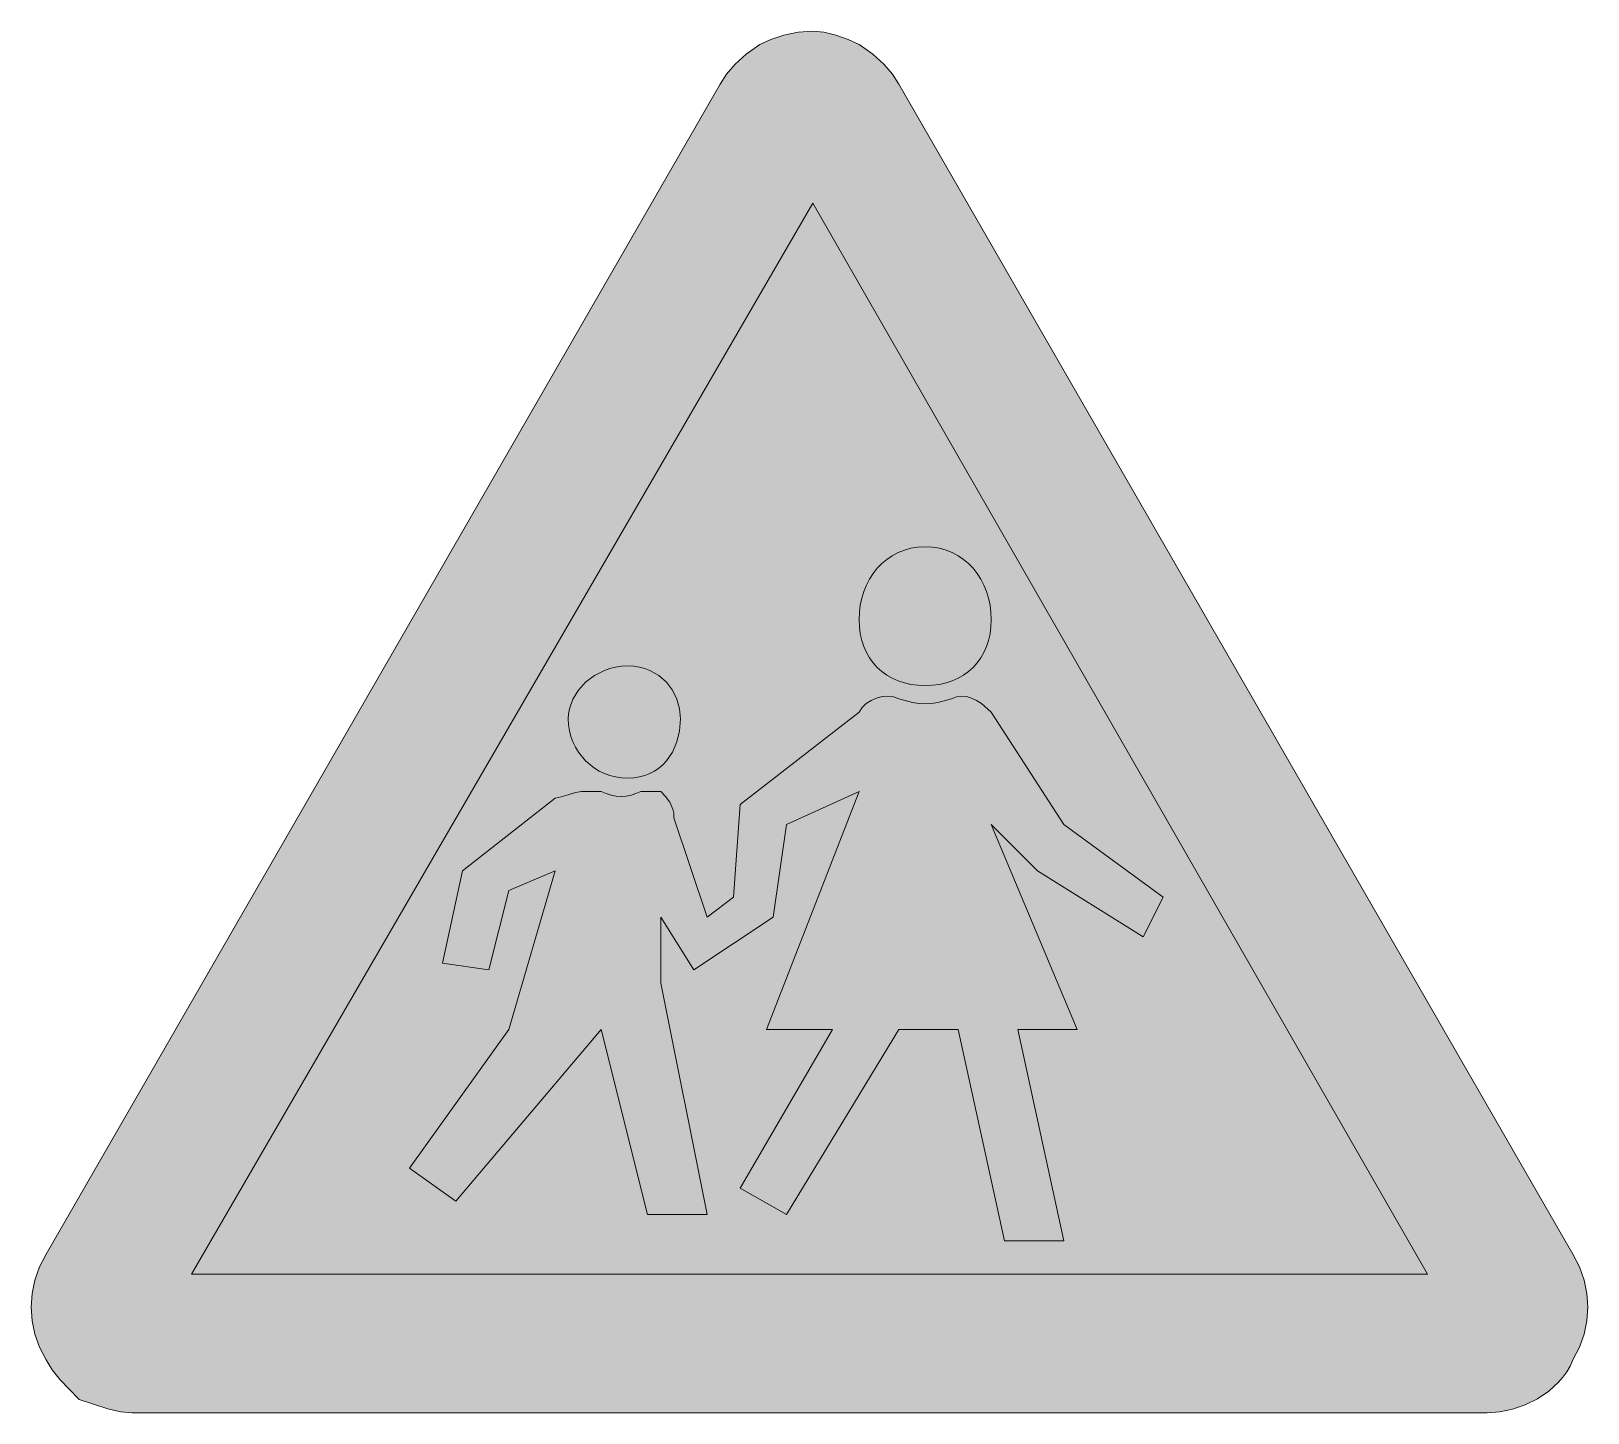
# Model space of a CAD drawing. Header units: metres. Extents: x 142 to 425, y 9 to 260.
import ezdxf

# ---------------------------------------------------------------- set-up
doc = ezdxf.new("R2010")
doc.units = ezdxf.units.M
for name, color, linetype, true_color in [('FILL_BLACK_000000', 7, 'Continuous', 0x000000), ('FILL_RED_FF0000', 7, 'Continuous', 0xff0000), ('FILL_WHITE_FFFFFF', 7, 'Continuous', 0xffffff)]:
    doc.layers.add(name, color=color, linetype=linetype, true_color=true_color)

msp = doc.modelspace()

# ---------------------------------------------------------------- hatches: boundary and pattern name
at = {"layer": 'FILL_BLACK_000000', "true_color": 0x000000}
h = msp.add_hatch(color=7, dxfattribs=at)
h.dxf.hatch_style = 1
h.paths.add_polyline_path([(316.35, 152.04), (316.19, 150.78), (315.92, 149.58), (315.55, 148.45), (315.08, 147.39), (314.51, 146.4), (313.85, 145.49), (313.11, 144.66), (312.28, 143.92), (311.37, 143.26), (310.38, 142.69), (309.32, 142.22), (308.19, 141.85), (306.99, 141.58), (305.73, 141.42), (304.41, 141.36), (303.09, 141.42), (301.83, 141.58), (300.63, 141.85), (299.5, 142.22), (298.44, 142.69), (297.45, 143.26), (296.54, 143.92), (295.71, 144.66), (294.97, 145.49), (294.31, 146.4), (293.74, 147.39), (293.27, 148.45), (292.9, 149.58), (292.63, 150.78), (292.47, 152.04), (292.41, 153.36), (292.47, 154.69), (292.63, 155.99), (292.9, 157.25), (293.27, 158.46), (293.74, 159.61), (294.31, 160.7), (294.97, 161.72), (295.71, 162.66), (296.54, 163.52), (297.45, 164.28), (298.44, 164.95), (299.5, 165.51), (300.63, 165.96), (301.83, 166.29), (303.09, 166.49), (304.41, 166.56), (305.73, 166.49), (306.99, 166.29), (308.19, 165.96), (309.32, 165.51), (310.38, 164.95), (311.37, 164.28), (312.28, 163.52), (313.11, 162.66), (313.85, 161.72), (314.51, 160.7), (315.08, 159.61), (315.55, 158.46), (315.92, 157.25), (316.19, 155.99), (316.35, 154.69), (316.41, 153.36), (316.35, 152.04)])
h = msp.add_hatch(color=7, dxfattribs=at)
h.dxf.hatch_style = 1
h.paths.add_polyline_path([(259.84, 133.17), (259.35, 131.14), (258.55, 129.31), (257.46, 127.71), (256.81, 127.01), (256.08, 126.4), (255.3, 125.86), (254.44, 125.4), (253.52, 125.04), (252.55, 124.78), (251.51, 124.62), (250.41, 124.56), (249.3, 124.62), (248.22, 124.78), (247.19, 125.04), (246.19, 125.4), (245.25, 125.86), (244.36, 126.4), (242.76, 127.71), (241.45, 129.31), (240.91, 130.2), (240.45, 131.14), (240.09, 132.14), (239.83, 133.17), (239.67, 134.25), (239.61, 135.36), (239.67, 136.26), (239.83, 137.15), (240.45, 138.88), (241.45, 140.51), (242.76, 141.96), (244.36, 143.19), (246.19, 144.13), (247.19, 144.49), (248.22, 144.74), (249.3, 144.9), (250.41, 144.96), (251.51, 144.9), (252.55, 144.74), (253.52, 144.49), (254.44, 144.13), (256.08, 143.19), (257.46, 141.96), (258.55, 140.51), (259.35, 138.88), (259.84, 137.15), (260.01, 135.36), (259.84, 133.17)])
h = msp.add_hatch(color=7, dxfattribs=at)
h.dxf.hatch_style = 1
h.paths.add_polyline_path([(329.61, 40.56), (318.81, 40.56), (310.41, 78.96), (299.61, 78.96), (279.21, 45.36), (270.81, 50.16), (287.61, 78.96), (275.61, 78.96), (292.41, 122.16), (279.21, 116.16), (276.81, 99.36), (262.41, 89.76), (256.41, 99.36), (256.41, 87.36), (264.81, 45.36), (254.01, 45.36), (245.61, 78.96), (219.21, 47.76), (210.81, 53.76), (228.81, 78.96), (237.21, 107.76), (228.81, 104.16), (225.21, 89.76), (216.81, 90.96), (220.41, 107.76), (237.21, 120.96), (238.3, 121.15), (239.61, 121.56), (240.92, 121.97), (242.01, 122.16), (245.61, 122.16), (246.51, 121.77), (247.41, 121.48), (248.31, 121.32), (249.21, 121.26), (250.11, 121.32), (251.01, 121.48), (251.91, 121.77), (252.81, 122.16), (256.41, 122.16), (257.29, 121.24), (258.06, 120.21), (258.6, 118.95), (258.76, 118.21), (258.81, 117.36), (264.81, 99.36), (269.61, 102.96), (270.81, 119.76), (292.41, 136.56), (292.97, 137.4), (293.7, 138.12), (294.58, 138.69), (295.56, 139.11), (296.59, 139.36), (297.64, 139.43), (298.66, 139.3), (299.61, 138.96), (302.12, 138.28), (303.28, 138.12), (304.41, 138.06), (305.54, 138.12), (306.7, 138.28), (309.21, 138.96), (310.11, 139.3), (311.01, 139.43), (311.91, 139.36), (312.81, 139.11), (313.71, 138.69), (314.61, 138.12), (316.41, 136.56), (329.61, 116.16), (347.61, 102.96), (344.01, 95.76), (324.81, 107.76), (316.41, 116.16), (332.01, 78.96), (321.21, 78.96), (329.61, 40.56)])
at = {"layer": 'FILL_RED_FF0000', "true_color": 0xff0000}
h = msp.add_hatch(color=7, dxfattribs=at)
h.dxf.hatch_style = 1
h.paths.add_polyline_path([(423.19, 35.86), (424.03, 33.47), (424.54, 31.03), (424.71, 28.56), (424.54, 26.09), (424.03, 23.65), (423.19, 21.26), (422.01, 18.96), (421.51, 17.86), (420.9, 16.82), (420.19, 15.85), (419.4, 14.93), (417.6, 13.29), (415.56, 11.91), (413.35, 10.82), (411.04, 10.02), (408.7, 9.53), (406.41, 9.36), (160.41, 9.36), (158.4, 9.57), (156.06, 10.11), (150.81, 11.76), (147.36, 15.36), (145.92, 17.16), (144.81, 18.96), (143.63, 21.26), (142.78, 23.65), (142.28, 26.09), (142.11, 28.56), (142.28, 31.03), (142.78, 33.47), (143.63, 35.86), (144.81, 38.16), (267.21, 250.56), (268.33, 252.36), (269.91, 254.16), (271.93, 255.96), (274.41, 257.76), (276.42, 258.64), (278.76, 259.41), (281.33, 259.95), (284.01, 260.16), (286, 259.95), (288.21, 259.41), (290.42, 258.64), (292.41, 257.76), (294.88, 255.96), (296.91, 254.16), (298.48, 252.36), (299.61, 250.56), (422.01, 38.16), (423.19, 35.86)])
at = {"layer": 'FILL_WHITE_FFFFFF', "true_color": 0xffffff}
h = msp.add_hatch(color=7, dxfattribs=at)
h.dxf.hatch_style = 1
h.paths.add_polyline_path([(284.01, 228.96), (395.61, 34.56), (171.21, 34.56), (284.01, 228.96)])

# ---------------------------------------------------------------- linework, layer by layer
at = {"layer": 'FILL_BLACK_000000', "lineweight": 0, "true_color": 0x000000}
for points in [[(316.35, 152.04), (316.19, 150.78), (315.92, 149.58), (315.55, 148.45), (315.08, 147.39), (314.51, 146.4), (313.85, 145.49), (313.11, 144.66), (312.28, 143.92), (311.37, 143.26), (310.38, 142.69), (309.32, 142.22), (308.19, 141.85), (306.99, 141.58), (305.73, 141.42), (304.41, 141.36), (303.09, 141.42), (301.83, 141.58), (300.63, 141.85), (299.5, 142.22), (298.44, 142.69), (297.45, 143.26), (296.54, 143.92), (295.71, 144.66), (294.97, 145.49), (294.31, 146.4), (293.74, 147.39), (293.27, 148.45), (292.9, 149.58), (292.63, 150.78), (292.47, 152.04), (292.41, 153.36), (292.47, 154.69), (292.63, 155.99), (292.9, 157.25), (293.27, 158.46), (293.74, 159.61), (294.31, 160.7), (294.97, 161.72), (295.71, 162.66), (296.54, 163.52), (297.45, 164.28), (298.44, 164.95), (299.5, 165.51), (300.63, 165.96), (301.83, 166.29), (303.09, 166.49), (304.41, 166.56), (305.73, 166.49), (306.99, 166.29), (308.19, 165.96), (309.32, 165.51), (310.38, 164.95), (311.37, 164.28), (312.28, 163.52), (313.11, 162.66), (313.85, 161.72), (314.51, 160.7), (315.08, 159.61), (315.55, 158.46), (315.92, 157.25), (316.19, 155.99), (316.35, 154.69), (316.41, 153.36)], [(259.84, 133.17), (259.35, 131.14), (258.55, 129.31), (257.46, 127.71), (256.81, 127.01), (256.08, 126.4), (255.3, 125.86), (254.44, 125.4), (253.52, 125.04), (252.55, 124.78), (251.51, 124.62), (250.41, 124.56), (249.3, 124.62), (248.22, 124.78), (247.19, 125.04), (246.19, 125.4), (245.25, 125.86), (244.36, 126.4), (242.76, 127.71), (241.45, 129.31), (240.91, 130.2), (240.45, 131.14), (240.09, 132.14), (239.83, 133.17), (239.67, 134.25), (239.61, 135.36), (239.67, 136.26), (239.83, 137.15), (240.45, 138.88), (241.45, 140.51), (242.76, 141.96), (244.36, 143.19), (246.19, 144.13), (247.19, 144.49), (248.22, 144.74), (249.3, 144.9), (250.41, 144.96), (251.51, 144.9), (252.55, 144.74), (253.52, 144.49), (254.44, 144.13), (256.08, 143.19), (257.46, 141.96), (258.55, 140.51), (259.35, 138.88), (259.84, 137.15), (260.01, 135.36)], [(329.61, 40.56), (318.81, 40.56), (310.41, 78.96), (299.61, 78.96), (279.21, 45.36), (270.81, 50.16), (287.61, 78.96), (275.61, 78.96), (292.41, 122.16), (279.21, 116.16), (276.81, 99.36), (262.41, 89.76), (256.41, 99.36), (256.41, 87.36), (264.81, 45.36), (254.01, 45.36), (245.61, 78.96), (219.21, 47.76), (210.81, 53.76), (228.81, 78.96), (237.21, 107.76), (228.81, 104.16), (225.21, 89.76), (216.81, 90.96), (220.41, 107.76), (237.21, 120.96), (238.3, 121.15), (239.61, 121.56), (240.92, 121.97), (242.01, 122.16), (245.61, 122.16), (246.51, 121.77), (247.41, 121.48), (248.31, 121.32), (249.21, 121.26), (250.11, 121.32), (251.01, 121.48), (251.91, 121.77), (252.81, 122.16), (256.41, 122.16), (257.29, 121.24), (258.06, 120.21), (258.6, 118.95), (258.76, 118.21), (258.81, 117.36), (264.81, 99.36), (269.61, 102.96), (270.81, 119.76), (292.41, 136.56), (292.97, 137.4), (293.7, 138.12), (294.58, 138.69), (295.56, 139.11), (296.59, 139.36), (297.64, 139.43), (298.66, 139.3), (299.61, 138.96), (302.12, 138.28), (303.28, 138.12), (304.41, 138.06), (305.54, 138.12), (306.7, 138.28), (309.21, 138.96), (310.11, 139.3), (311.01, 139.43), (311.91, 139.36), (312.81, 139.11), (313.71, 138.69), (314.61, 138.12), (316.41, 136.56), (329.61, 116.16), (347.61, 102.96), (344.01, 95.76), (324.81, 107.76), (316.41, 116.16), (332.01, 78.96), (321.21, 78.96)]]:
    msp.add_lwpolyline(points, close=True, dxfattribs=at)
at = {"layer": 'FILL_RED_FF0000', "lineweight": 0, "true_color": 0xff0000}
msp.add_lwpolyline([(423.19, 35.86), (424.03, 33.47), (424.54, 31.03), (424.71, 28.56), (424.54, 26.09), (424.03, 23.65), (423.19, 21.26), (422.01, 18.96), (421.51, 17.86), (420.9, 16.82), (420.19, 15.85), (419.4, 14.93), (417.6, 13.29), (415.56, 11.91), (413.35, 10.82), (411.04, 10.02), (408.7, 9.53), (406.41, 9.36), (160.41, 9.36), (158.4, 9.57), (156.06, 10.11), (150.81, 11.76), (147.36, 15.36), (145.92, 17.16), (144.81, 18.96), (143.63, 21.26), (142.78, 23.65), (142.28, 26.09), (142.11, 28.56), (142.28, 31.03), (142.78, 33.47), (143.63, 35.86), (144.81, 38.16), (267.21, 250.56), (268.33, 252.36), (269.91, 254.16), (271.93, 255.96), (274.41, 257.76), (276.42, 258.64), (278.76, 259.41), (281.33, 259.95), (284.01, 260.16), (286, 259.95), (288.21, 259.41), (290.42, 258.64), (292.41, 257.76), (294.88, 255.96), (296.91, 254.16), (298.48, 252.36), (299.61, 250.56), (422.01, 38.16)], close=True, dxfattribs=at)
at = {"layer": 'FILL_WHITE_FFFFFF', "lineweight": 0, "true_color": 0xff0000}
msp.add_lwpolyline([(284.01, 228.96), (395.61, 34.56), (171.21, 34.56)], close=True, dxfattribs=at)

doc.saveas('drawing.dxf')
